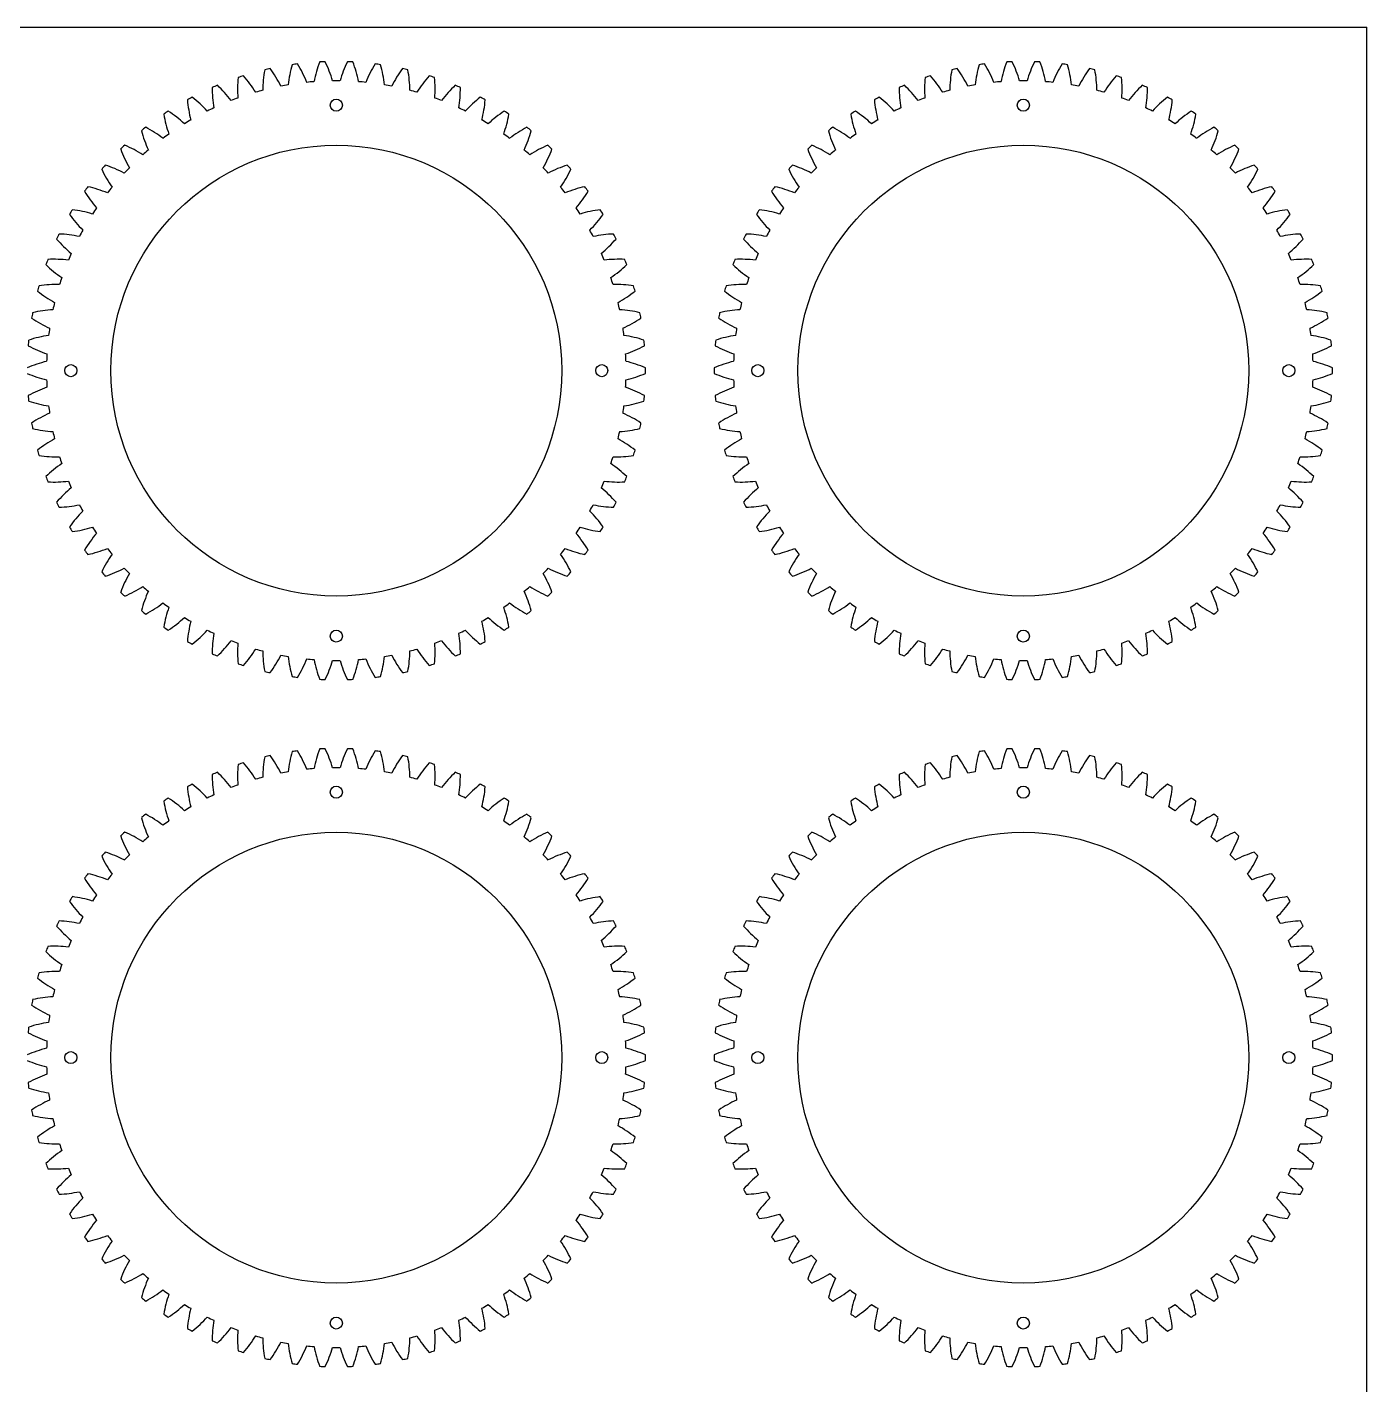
# Model space of a CAD drawing. Header units: inches. Extents: x 0 to 48, y -0.6 to 48.
# Drawn here: x 32.4 to 48, y 32.19 to 48 of the extents above; entities that cross this region are included whole.
import ezdxf

# ---------------------------------------------------------------- set-up
doc = ezdxf.new("R2010")
doc.units = ezdxf.units.IN
doc.header["$MEASUREMENT"] = 0

msp = doc.modelspace()

# ---------------------------------------------------------------- linework, layer by layer
at = {"color": 7, "linetype": 'Continuous'}
for p in [(0, 48), (48, 0)]:
    msp.add_line(p, (48, 48), dxfattribs=at)
for centre, radius in [((36, 47.091), 0.0703), ((44, 47.091), 0.0703), ((36, 44), 2.625), ((44, 44), 2.625), ((32.909, 44), 0.0703), ((39.091, 44), 0.0703), ((40.909, 44), 0.0703), ((47.091, 44), 0.0703), ((36, 40.909), 0.0703), ((44, 40.909), 0.0703), ((36, 39.091), 0.0703), ((44, 39.091), 0.0703), ((36, 36), 2.625), ((44, 36), 2.625), ((32.909, 36), 0.0703), ((39.091, 36), 0.0703), ((40.909, 36), 0.0703), ((47.091, 36), 0.0703), ((36, 32.909), 0.0703), ((44, 32.909), 0.0703)]:
    msp.add_circle(centre, radius, dxfattribs=at)
for centre, radius, start, end in [((37.114, 47.095), 1.4, 159.0668, 168.8661), ((36, 44), 3.6, 92.0569, 93.0859), ((34.613, 46.982), 1.4, 16.2767, 26.076), ((37.387, 46.982), 1.4, 153.924, 163.7233), ((36, 44), 3.6, 86.9141, 87.9431), ((34.886, 47.095), 1.4, 11.1339, 20.9332), ((45.114, 47.095), 1.4, 159.0668, 168.8661), ((44, 44), 3.6, 92.0569, 93.0859), ((42.613, 46.982), 1.4, 16.2767, 26.076), ((45.387, 46.982), 1.4, 153.924, 163.7233), ((44, 44), 3.6, 86.9141, 87.9431), ((42.886, 47.095), 1.4, 11.1339, 20.9332), ((36, 44), 3.6, 107.4855, 108.5145), ((33.87, 46.506), 1.4, 31.7053, 41.5046), ((36.543, 47.244), 1.4, 169.3525, 179.1519), ((36, 44), 3.6, 102.3426, 103.3716), ((34.103, 46.687), 1.4, 26.5624, 36.3618), ((36.832, 47.182), 1.4, 164.2097, 174.009), ((36, 44), 3.6, 97.1998, 98.2288), ((34.352, 46.846), 1.4, 21.4196, 31.2189), ((37.648, 46.846), 1.4, 148.7811, 158.5804), ((36, 44), 3.6, 81.7712, 82.8002), ((35.168, 47.182), 1.4, 5.991, 15.7903), ((37.897, 46.687), 1.4, 143.6382, 153.4376), ((36, 44), 3.6, 76.6284, 77.6574), ((35.457, 47.244), 1.4, 0.8481, 10.6475), ((38.13, 46.506), 1.4, 138.4954, 148.2947), ((36, 44), 3.6, 71.4855, 72.5145), ((44, 44), 3.6, 107.4855, 108.5145), ((41.87, 46.506), 1.4, 31.7053, 41.5046), ((44.543, 47.244), 1.4, 169.3525, 179.1519), ((44, 44), 3.6, 102.3426, 103.3716), ((42.103, 46.687), 1.4, 26.5624, 36.3618), ((44.832, 47.182), 1.4, 164.2097, 174.009), ((44, 44), 3.6, 97.1998, 98.2288), ((42.352, 46.846), 1.4, 21.4196, 31.2189), ((45.648, 46.846), 1.4, 148.7811, 158.5804), ((44, 44), 3.6, 81.7712, 82.8002), ((43.168, 47.182), 1.4, 5.991, 15.7903), ((45.897, 46.687), 1.4, 143.6382, 153.4376), ((44, 44), 3.6, 76.6284, 77.6574), ((43.457, 47.244), 1.4, 0.8481, 10.6475), ((46.13, 46.506), 1.4, 138.4954, 148.2947), ((44, 44), 3.6, 71.4855, 72.5145), ((36, 44), 3.6, 112.6284, 113.6574), ((35.955, 47.289), 1.4, 179.6382, 189.4376), ((33.654, 46.305), 1.4, 36.8481, 46.6475), ((36.25, 47.279), 1.4, 174.4954, 184.2947), ((36, 44), 3.375, 99.5587, 101.0127), ((36, 44), 3.375, 94.4159, 95.8699), ((36, 44), 3.375, 89.273, 90.727), ((36, 44), 3.375, 84.1301, 85.5841), ((36, 44), 3.375, 78.9873, 80.4413), ((35.75, 47.279), 1.4, 355.7053, 5.5046), ((38.346, 46.305), 1.4, 133.3525, 143.1519), ((36, 44), 3.6, 66.3426, 67.3716), ((36.045, 47.289), 1.4, 350.5624, 0.3618), ((44, 44), 3.6, 112.6284, 113.6574), ((43.955, 47.289), 1.4, 179.6382, 189.4376), ((41.654, 46.305), 1.4, 36.8481, 46.6475), ((44.25, 47.279), 1.4, 174.4954, 184.2947), ((44, 44), 3.375, 99.5587, 101.0127), ((44, 44), 3.375, 94.4159, 95.8699), ((44, 44), 3.375, 89.273, 90.727), ((44, 44), 3.375, 84.1301, 85.5841), ((44, 44), 3.375, 78.9873, 80.4413), ((43.75, 47.279), 1.4, 355.7053, 5.5046), ((46.346, 46.305), 1.4, 133.3525, 143.1519), ((44, 44), 3.6, 66.3426, 67.3716), ((44.045, 47.289), 1.4, 350.5624, 0.3618), ((36, 44), 3.6, 117.7712, 118.8002), ((35.661, 47.271), 1.4, 184.7811, 194.5804), ((33.457, 46.085), 1.4, 41.991, 51.7903), ((36, 44), 3.375, 109.8444, 111.2984), ((36, 44), 3.375, 104.7016, 106.1556), ((36, 44), 3.375, 73.8444, 75.2984), ((36, 44), 3.375, 68.7016, 70.1556), ((38.543, 46.085), 1.4, 128.2097, 138.009), ((36, 44), 3.6, 61.1998, 62.2288), ((36.339, 47.271), 1.4, 345.4196, 355.2189), ((44, 44), 3.6, 117.7712, 118.8002), ((43.661, 47.271), 1.4, 184.7811, 194.5804), ((41.457, 46.085), 1.4, 41.991, 51.7903), ((44, 44), 3.375, 109.8444, 111.2984), ((44, 44), 3.375, 104.7016, 106.1556), ((44, 44), 3.375, 73.8444, 75.2984), ((44, 44), 3.375, 68.7016, 70.1556), ((46.543, 46.085), 1.4, 128.2097, 138.009), ((44, 44), 3.6, 61.1998, 62.2288), ((44.339, 47.271), 1.4, 345.4196, 355.2189), ((36, 44), 3.6, 122.9141, 123.9431), ((35.369, 47.228), 1.4, 189.924, 199.7233), ((33.28, 45.849), 1.4, 47.1339, 56.9332), ((36, 44), 3.375, 114.9873, 116.4413), ((36, 44), 3.375, 63.5587, 65.0127), ((38.72, 45.849), 1.4, 123.0668, 132.8661), ((36.631, 47.228), 1.4, 340.2767, 350.076), ((36, 44), 3.6, 56.0569, 57.0859), ((44, 44), 3.6, 122.9141, 123.9431), ((43.369, 47.228), 1.4, 189.924, 199.7233), ((41.28, 45.849), 1.4, 47.1339, 56.9332), ((44, 44), 3.375, 114.9873, 116.4413), ((44, 44), 3.375, 63.5587, 65.0127), ((46.72, 45.849), 1.4, 123.0668, 132.8661), ((44.631, 47.228), 1.4, 340.2767, 350.076), ((44, 44), 3.6, 56.0569, 57.0859), ((36, 44), 3.6, 128.0569, 129.0859), ((33.125, 45.598), 1.4, 52.2767, 62.076), ((36, 44), 3.375, 120.1301, 121.5841), ((36, 44), 3.375, 58.4159, 59.8699), ((38.875, 45.598), 1.4, 117.924, 127.7233), ((36, 44), 3.6, 50.9141, 51.9431), ((44, 44), 3.6, 128.0569, 129.0859), ((41.125, 45.598), 1.4, 52.2767, 62.076), ((44, 44), 3.375, 120.1301, 121.5841), ((44, 44), 3.375, 58.4159, 59.8699), ((46.875, 45.598), 1.4, 117.924, 127.7233), ((44, 44), 3.6, 50.9141, 51.9431), ((35.082, 47.158), 1.4, 195.0668, 204.8661), ((36, 44), 3.375, 125.273, 126.727), ((36, 44), 3.375, 53.273, 54.727), ((36.918, 47.158), 1.4, 335.1339, 344.9332), ((43.082, 47.158), 1.4, 195.0668, 204.8661), ((44, 44), 3.375, 125.273, 126.727), ((44, 44), 3.375, 53.273, 54.727), ((44.918, 47.158), 1.4, 335.1339, 344.9332), ((36, 44), 3.6, 133.1998, 134.2288), ((34.803, 47.063), 1.4, 200.2097, 210.009), ((32.994, 45.334), 1.4, 57.4196, 67.2189), ((36, 44), 3.375, 130.4159, 131.8699), ((36, 44), 3.375, 48.1301, 49.5841), ((39.006, 45.334), 1.4, 112.7811, 122.5804), ((37.197, 47.063), 1.4, 329.991, 339.7903), ((36, 44), 3.6, 45.7712, 46.8002), ((44, 44), 3.6, 133.1998, 134.2288), ((42.803, 47.063), 1.4, 200.2097, 210.009), ((40.994, 45.334), 1.4, 57.4196, 67.2189), ((44, 44), 3.375, 130.4159, 131.8699), ((44, 44), 3.375, 48.1301, 49.5841), ((47.006, 45.334), 1.4, 112.7811, 122.5804), ((45.197, 47.063), 1.4, 329.991, 339.7903), ((44, 44), 3.6, 45.7712, 46.8002), ((36, 44), 3.6, 138.3426, 139.3716), ((34.533, 46.944), 1.4, 205.3525, 215.1519), ((32.886, 45.059), 1.4, 62.5624, 72.3618), ((36, 44), 3.375, 135.5587, 137.0127), ((36, 44), 3.375, 42.9873, 44.4413), ((39.114, 45.059), 1.4, 107.6382, 117.4376), ((37.467, 46.944), 1.4, 324.8481, 334.6475), ((36, 44), 3.6, 40.6284, 41.6574), ((44, 44), 3.6, 138.3426, 139.3716), ((42.533, 46.944), 1.4, 205.3525, 215.1519), ((40.886, 45.059), 1.4, 62.5624, 72.3618), ((44, 44), 3.375, 135.5587, 137.0127), ((44, 44), 3.375, 42.9873, 44.4413), ((47.114, 45.059), 1.4, 107.6382, 117.4376), ((45.467, 46.944), 1.4, 324.8481, 334.6475), ((44, 44), 3.6, 40.6284, 41.6574), ((36, 44), 3.6, 143.4855, 144.5145), ((34.275, 46.8), 1.4, 210.4954, 220.2947), ((32.804, 44.775), 1.4, 67.7053, 77.5046), ((36, 44), 3.375, 140.7016, 142.1556), ((36, 44), 3.375, 37.8444, 39.2984), ((39.196, 44.775), 1.4, 102.4954, 112.2947), ((37.725, 46.8), 1.4, 319.7053, 329.5046), ((36, 44), 3.6, 35.4855, 36.5145), ((44, 44), 3.6, 143.4855, 144.5145), ((42.275, 46.8), 1.4, 210.4954, 220.2947), ((40.804, 44.775), 1.4, 67.7053, 77.5046), ((44, 44), 3.375, 140.7016, 142.1556), ((44, 44), 3.375, 37.8444, 39.2984), ((47.196, 44.775), 1.4, 102.4954, 112.2947), ((45.725, 46.8), 1.4, 319.7053, 329.5046), ((44, 44), 3.6, 35.4855, 36.5145), ((36, 44), 3.6, 148.6284, 149.6574), ((32.747, 44.486), 1.4, 72.8481, 82.6475), ((36, 44), 3.375, 145.8444, 147.2984), ((36, 44), 3.375, 32.7016, 34.1556), ((39.253, 44.486), 1.4, 97.3525, 107.1519), ((36, 44), 3.6, 30.3426, 31.3716), ((44, 44), 3.6, 148.6284, 149.6574), ((40.747, 44.486), 1.4, 72.8481, 82.6475), ((44, 44), 3.375, 145.8444, 147.2984), ((44, 44), 3.375, 32.7016, 34.1556), ((47.253, 44.486), 1.4, 97.3525, 107.1519), ((44, 44), 3.6, 30.3426, 31.3716), ((34.031, 46.634), 1.4, 215.6382, 225.4376), ((37.969, 46.634), 1.4, 314.5624, 324.3618), ((42.031, 46.634), 1.4, 215.6382, 225.4376), ((45.969, 46.634), 1.4, 314.5624, 324.3618), ((36, 44), 3.6, 153.7712, 154.8002), ((32.717, 44.192), 1.4, 77.991, 87.7903), ((36, 44), 3.375, 150.9873, 152.4413), ((36, 44), 3.375, 27.5587, 29.0127), ((39.283, 44.192), 1.4, 92.2097, 102.009), ((36, 44), 3.6, 25.1998, 26.2288), ((44, 44), 3.6, 153.7712, 154.8002), ((40.717, 44.192), 1.4, 77.991, 87.7903), ((44, 44), 3.375, 150.9873, 152.4413), ((44, 44), 3.375, 27.5587, 29.0127), ((47.283, 44.192), 1.4, 92.2097, 102.009), ((44, 44), 3.6, 25.1998, 26.2288), ((33.803, 46.447), 1.4, 220.7811, 230.5804), ((38.197, 46.447), 1.4, 309.4196, 319.2189), ((41.803, 46.447), 1.4, 220.7811, 230.5804), ((46.197, 46.447), 1.4, 309.4196, 319.2189), ((36, 44), 3.6, 158.9141, 159.9431), ((33.592, 46.24), 1.4, 225.924, 235.7233), ((32.713, 43.897), 1.4, 83.1339, 92.9332), ((36, 44), 3.375, 156.1301, 157.5841), ((36, 44), 3.375, 22.4159, 23.8699), ((39.287, 43.897), 1.4, 87.0668, 96.8661), ((38.408, 46.24), 1.4, 304.2767, 314.076), ((36, 44), 3.6, 20.0569, 21.0859), ((44, 44), 3.6, 158.9141, 159.9431), ((41.592, 46.24), 1.4, 225.924, 235.7233), ((40.713, 43.897), 1.4, 83.1339, 92.9332), ((44, 44), 3.375, 156.1301, 157.5841), ((44, 44), 3.375, 22.4159, 23.8699), ((47.287, 43.897), 1.4, 87.0668, 96.8661), ((46.408, 46.24), 1.4, 304.2767, 314.076), ((44, 44), 3.6, 20.0569, 21.0859), ((36, 44), 3.375, 161.273, 162.727), ((36, 44), 3.375, 17.273, 18.727), ((44, 44), 3.375, 161.273, 162.727), ((44, 44), 3.375, 17.273, 18.727), ((36, 44), 3.6, 164.0569, 165.0859), ((33.401, 46.016), 1.4, 231.0668, 240.8661), ((32.735, 43.603), 1.4, 88.2767, 98.076), ((39.265, 43.603), 1.4, 81.924, 91.7233), ((38.599, 46.016), 1.4, 299.1339, 308.9332), ((36, 44), 3.6, 14.9141, 15.9431), ((44, 44), 3.6, 164.0569, 165.0859), ((41.401, 46.016), 1.4, 231.0668, 240.8661), ((40.735, 43.603), 1.4, 88.2767, 98.076), ((47.265, 43.603), 1.4, 81.924, 91.7233), ((46.599, 46.016), 1.4, 299.1339, 308.9332), ((44, 44), 3.6, 14.9141, 15.9431), ((36, 44), 3.375, 166.4159, 167.8699), ((36, 44), 3.375, 12.1301, 13.5841), ((44, 44), 3.375, 166.4159, 167.8699), ((44, 44), 3.375, 12.1301, 13.5841), ((36, 44), 3.6, 169.1998, 170.2288), ((33.231, 45.774), 1.4, 236.2097, 246.009), ((32.784, 43.312), 1.4, 93.4196, 103.2189), ((39.216, 43.312), 1.4, 76.7811, 86.5804), ((38.769, 45.774), 1.4, 293.991, 303.7903), ((36, 44), 3.6, 9.7712, 10.8002), ((44, 44), 3.6, 169.1998, 170.2288), ((41.231, 45.774), 1.4, 236.2097, 246.009), ((40.784, 43.312), 1.4, 93.4196, 103.2189), ((47.216, 43.312), 1.4, 76.7811, 86.5804), ((46.769, 45.774), 1.4, 293.991, 303.7903), ((44, 44), 3.6, 9.7712, 10.8002), ((36, 44), 3.375, 171.5587, 173.0127), ((36, 44), 3.375, 6.9873, 8.4413), ((44, 44), 3.375, 171.5587, 173.0127), ((44, 44), 3.375, 6.9873, 8.4413), ((36, 44), 3.6, 174.3426, 175.3716), ((33.083, 45.519), 1.4, 241.3525, 251.1519), ((32.859, 43.026), 1.4, 98.5624, 108.3618), ((39.141, 43.026), 1.4, 71.6382, 81.4376), ((38.917, 45.519), 1.4, 288.8481, 298.6475), ((36, 44), 3.6, 4.6284, 5.6574), ((44, 44), 3.6, 174.3426, 175.3716), ((41.083, 45.519), 1.4, 241.3525, 251.1519), ((40.859, 43.026), 1.4, 98.5624, 108.3618), ((47.141, 43.026), 1.4, 71.6382, 81.4376), ((46.917, 45.519), 1.4, 288.8481, 298.6475), ((44, 44), 3.6, 4.6284, 5.6574), ((36, 44), 3.375, 176.7016, 178.1556), ((36, 44), 3.375, 1.8444, 3.2984), ((44, 44), 3.375, 176.7016, 178.1556), ((44, 44), 3.375, 1.8444, 3.2984), ((32.958, 42.748), 1.4, 103.7053, 113.5046), ((32.958, 45.252), 1.4, 246.4954, 256.2947), ((39.042, 42.748), 1.4, 66.4954, 76.2947), ((39.042, 45.252), 1.4, 283.7053, 293.5046), ((36, 44), 3.6, 359.4855, 0.5145), ((40.958, 42.748), 1.4, 103.7053, 113.5046), ((44, 44), 3.6, 179.4855, 180.5145), ((40.958, 45.252), 1.4, 246.4954, 256.2947), ((47.042, 42.748), 1.4, 66.4954, 76.2947), ((47.042, 45.252), 1.4, 283.7053, 293.5046), ((44, 44), 3.6, 359.4855, 0.5145), ((33.083, 42.481), 1.4, 108.8481, 118.6475), ((36, 44), 3.375, 181.8444, 183.2984), ((36, 44), 3.375, 356.7016, 358.1556), ((38.917, 42.481), 1.4, 61.3525, 71.1519), ((41.083, 42.481), 1.4, 108.8481, 118.6475), ((44, 44), 3.375, 181.8444, 183.2984), ((44, 44), 3.375, 356.7016, 358.1556), ((46.917, 42.481), 1.4, 61.3525, 71.1519), ((36, 44), 3.6, 184.6284, 185.6574), ((32.859, 44.974), 1.4, 251.6382, 261.4376), ((39.141, 44.974), 1.4, 278.5624, 288.3618), ((36, 44), 3.6, 354.3426, 355.3716), ((44, 44), 3.6, 184.6284, 185.6574), ((40.859, 44.974), 1.4, 251.6382, 261.4376), ((47.141, 44.974), 1.4, 278.5624, 288.3618), ((44, 44), 3.6, 354.3426, 355.3716), ((33.231, 42.226), 1.4, 113.991, 123.7903), ((36, 44), 3.375, 186.9873, 188.4413), ((36, 44), 3.375, 351.5587, 353.0127), ((38.769, 42.226), 1.4, 56.2097, 66.009), ((41.231, 42.226), 1.4, 113.991, 123.7903), ((44, 44), 3.375, 186.9873, 188.4413), ((44, 44), 3.375, 351.5587, 353.0127), ((46.769, 42.226), 1.4, 56.2097, 66.009), ((36, 44), 3.6, 189.7712, 190.8002), ((32.784, 44.688), 1.4, 256.7811, 266.5804), ((39.216, 44.688), 1.4, 273.4196, 283.2189), ((36, 44), 3.6, 349.1998, 350.2288), ((44, 44), 3.6, 189.7712, 190.8002), ((40.784, 44.688), 1.4, 256.7811, 266.5804), ((47.216, 44.688), 1.4, 273.4196, 283.2189), ((44, 44), 3.6, 349.1998, 350.2288), ((33.401, 41.984), 1.4, 119.1339, 128.9332), ((36, 44), 3.375, 192.1301, 193.5841), ((36, 44), 3.375, 346.4159, 347.8699), ((38.599, 41.984), 1.4, 51.0668, 60.8661), ((41.401, 41.984), 1.4, 119.1339, 128.9332), ((44, 44), 3.375, 192.1301, 193.5841), ((44, 44), 3.375, 346.4159, 347.8699), ((46.599, 41.984), 1.4, 51.0668, 60.8661), ((36, 44), 3.6, 194.9141, 195.9431), ((32.735, 44.397), 1.4, 261.924, 271.7233), ((39.265, 44.397), 1.4, 268.2767, 278.076), ((36, 44), 3.6, 344.0569, 345.0859), ((44, 44), 3.6, 194.9141, 195.9431), ((40.735, 44.397), 1.4, 261.924, 271.7233), ((47.265, 44.397), 1.4, 268.2767, 278.076), ((44, 44), 3.6, 344.0569, 345.0859), ((33.592, 41.76), 1.4, 124.2767, 134.076), ((36, 44), 3.375, 197.273, 198.727), ((36, 44), 3.375, 341.273, 342.727), ((38.408, 41.76), 1.4, 45.924, 55.7233), ((41.592, 41.76), 1.4, 124.2767, 134.076), ((44, 44), 3.375, 197.273, 198.727), ((44, 44), 3.375, 341.273, 342.727), ((46.408, 41.76), 1.4, 45.924, 55.7233), ((36, 44), 3.6, 200.0569, 201.0859), ((32.713, 44.103), 1.4, 267.0668, 276.8661), ((36, 44), 3.375, 202.4159, 203.8699), ((36, 44), 3.375, 336.1301, 337.5841), ((39.287, 44.103), 1.4, 263.1339, 272.9332), ((36, 44), 3.6, 338.9141, 339.9431), ((44, 44), 3.6, 200.0569, 201.0859), ((40.713, 44.103), 1.4, 267.0668, 276.8661), ((44, 44), 3.375, 202.4159, 203.8699), ((44, 44), 3.375, 336.1301, 337.5841), ((47.287, 44.103), 1.4, 263.1339, 272.9332), ((44, 44), 3.6, 338.9141, 339.9431), ((33.803, 41.553), 1.4, 129.4196, 139.2189), ((38.197, 41.553), 1.4, 40.7811, 50.5804), ((41.803, 41.553), 1.4, 129.4196, 139.2189), ((46.197, 41.553), 1.4, 40.7811, 50.5804), ((36, 44), 3.6, 205.1998, 206.2288), ((32.717, 43.808), 1.4, 272.2097, 282.009), ((36, 44), 3.375, 207.5587, 209.0127), ((36, 44), 3.375, 330.9873, 332.4413), ((39.283, 43.808), 1.4, 257.991, 267.7903), ((36, 44), 3.6, 333.7712, 334.8002), ((44, 44), 3.6, 205.1998, 206.2288), ((40.717, 43.808), 1.4, 272.2097, 282.009), ((44, 44), 3.375, 207.5587, 209.0127), ((44, 44), 3.375, 330.9873, 332.4413), ((47.283, 43.808), 1.4, 257.991, 267.7903), ((44, 44), 3.6, 333.7712, 334.8002), ((34.031, 41.366), 1.4, 134.5624, 144.3618), ((37.969, 41.366), 1.4, 35.6382, 45.4376), ((42.031, 41.366), 1.4, 134.5624, 144.3618), ((45.969, 41.366), 1.4, 35.6382, 45.4376), ((36, 44), 3.6, 210.3426, 211.3716), ((32.747, 43.514), 1.4, 277.3525, 287.1519), ((34.275, 41.2), 1.4, 139.7053, 149.5046), ((36, 44), 3.375, 212.7016, 214.1556), ((36, 44), 3.375, 325.8444, 327.2984), ((37.725, 41.2), 1.4, 30.4954, 40.2947), ((39.253, 43.514), 1.4, 252.8481, 262.6475), ((36, 44), 3.6, 328.6284, 329.6574), ((44, 44), 3.6, 210.3426, 211.3716), ((40.747, 43.514), 1.4, 277.3525, 287.1519), ((42.275, 41.2), 1.4, 139.7053, 149.5046), ((44, 44), 3.375, 212.7016, 214.1556), ((44, 44), 3.375, 325.8444, 327.2984), ((45.725, 41.2), 1.4, 30.4954, 40.2947), ((47.253, 43.514), 1.4, 252.8481, 262.6475), ((44, 44), 3.6, 328.6284, 329.6574), ((36, 44), 3.6, 215.4855, 216.5145), ((32.804, 43.225), 1.4, 282.4954, 292.2947), ((36, 44), 3.375, 217.8444, 219.2984), ((36, 44), 3.375, 320.7016, 322.1556), ((39.196, 43.225), 1.4, 247.7053, 257.5046), ((36, 44), 3.6, 323.4855, 324.5145), ((44, 44), 3.6, 215.4855, 216.5145), ((40.804, 43.225), 1.4, 282.4954, 292.2947), ((44, 44), 3.375, 217.8444, 219.2984), ((44, 44), 3.375, 320.7016, 322.1556), ((47.196, 43.225), 1.4, 247.7053, 257.5046), ((44, 44), 3.6, 323.4855, 324.5145), ((34.533, 41.056), 1.4, 144.8481, 154.6475), ((37.467, 41.056), 1.4, 25.3525, 35.1519), ((42.533, 41.056), 1.4, 144.8481, 154.6475), ((45.467, 41.056), 1.4, 25.3525, 35.1519), ((36, 44), 3.6, 220.6284, 221.6574), ((32.886, 42.941), 1.4, 287.6382, 297.4376), ((34.803, 40.937), 1.4, 149.991, 159.7903), ((36, 44), 3.375, 222.9873, 224.4413), ((36, 44), 3.375, 315.5587, 317.0127), ((37.197, 40.937), 1.4, 20.2097, 30.009), ((39.114, 42.941), 1.4, 242.5624, 252.3618), ((36, 44), 3.6, 318.3426, 319.3716), ((44, 44), 3.6, 220.6284, 221.6574), ((40.886, 42.941), 1.4, 287.6382, 297.4376), ((42.803, 40.937), 1.4, 149.991, 159.7903), ((44, 44), 3.375, 222.9873, 224.4413), ((44, 44), 3.375, 315.5587, 317.0127), ((45.197, 40.937), 1.4, 20.2097, 30.009), ((47.114, 42.941), 1.4, 242.5624, 252.3618), ((44, 44), 3.6, 318.3426, 319.3716), ((32.994, 42.666), 1.4, 292.7811, 302.5804), ((35.082, 40.842), 1.4, 155.1339, 164.9332), ((36, 44), 3.375, 228.1301, 229.5841), ((36, 44), 3.375, 310.4159, 311.8699), ((36.918, 40.842), 1.4, 15.0668, 24.8661), ((39.006, 42.666), 1.4, 237.4196, 247.2189), ((40.994, 42.666), 1.4, 292.7811, 302.5804), ((43.082, 40.842), 1.4, 155.1339, 164.9332), ((44, 44), 3.375, 228.1301, 229.5841), ((44, 44), 3.375, 310.4159, 311.8699), ((44.918, 40.842), 1.4, 15.0668, 24.8661), ((47.006, 42.666), 1.4, 237.4196, 247.2189), ((36, 44), 3.6, 225.7712, 226.8002), ((33.125, 42.402), 1.4, 297.924, 307.7233), ((36, 44), 3.375, 233.273, 234.727), ((36, 44), 3.375, 305.273, 306.727), ((38.875, 42.402), 1.4, 232.2767, 242.076), ((36, 44), 3.6, 313.1998, 314.2288), ((44, 44), 3.6, 225.7712, 226.8002), ((41.125, 42.402), 1.4, 297.924, 307.7233), ((44, 44), 3.375, 233.273, 234.727), ((44, 44), 3.375, 305.273, 306.727), ((46.875, 42.402), 1.4, 232.2767, 242.076), ((44, 44), 3.6, 313.1998, 314.2288), ((36, 44), 3.6, 230.9141, 231.9431), ((35.369, 40.772), 1.4, 160.2767, 170.076), ((33.28, 42.151), 1.4, 303.0668, 312.8661), ((36, 44), 3.375, 238.4159, 239.8699), ((36, 44), 3.375, 300.1301, 301.5841), ((38.72, 42.151), 1.4, 227.1339, 236.9332), ((36.631, 40.772), 1.4, 9.924, 19.7233), ((36, 44), 3.6, 308.0569, 309.0859), ((44, 44), 3.6, 230.9141, 231.9431), ((43.369, 40.772), 1.4, 160.2767, 170.076), ((41.28, 42.151), 1.4, 303.0668, 312.8661), ((44, 44), 3.375, 238.4159, 239.8699), ((44, 44), 3.375, 300.1301, 301.5841), ((46.72, 42.151), 1.4, 227.1339, 236.9332), ((44.631, 40.772), 1.4, 9.924, 19.7233), ((44, 44), 3.6, 308.0569, 309.0859), ((36, 44), 3.6, 236.0569, 237.0859), ((35.661, 40.729), 1.4, 165.4196, 175.2189), ((33.457, 41.915), 1.4, 308.2097, 318.009), ((36, 44), 3.375, 243.5587, 245.0127), ((36, 44), 3.375, 294.9873, 296.4413), ((38.543, 41.915), 1.4, 221.991, 231.7903), ((36.339, 40.729), 1.4, 4.7811, 14.5804), ((36, 44), 3.6, 302.9141, 303.9431), ((44, 44), 3.6, 236.0569, 237.0859), ((43.661, 40.729), 1.4, 165.4196, 175.2189), ((41.457, 41.915), 1.4, 308.2097, 318.009), ((44, 44), 3.375, 243.5587, 245.0127), ((44, 44), 3.375, 294.9873, 296.4413), ((46.543, 41.915), 1.4, 221.991, 231.7903), ((44.339, 40.729), 1.4, 4.7811, 14.5804), ((44, 44), 3.6, 302.9141, 303.9431), ((36, 44), 3.6, 241.1998, 242.2288), ((35.955, 40.711), 1.4, 170.5624, 180.3618), ((33.654, 41.695), 1.4, 313.3525, 323.1519), ((36, 44), 3.375, 248.7016, 250.1556), ((36.25, 40.721), 1.4, 175.7053, 185.5046), ((35.75, 40.721), 1.4, 354.4954, 4.2947), ((36, 44), 3.375, 289.8444, 291.2984), ((38.346, 41.695), 1.4, 216.8481, 226.6475), ((36.045, 40.711), 1.4, 359.6382, 9.4376), ((36, 44), 3.6, 297.7712, 298.8002), ((44, 44), 3.6, 241.1998, 242.2288), ((43.955, 40.711), 1.4, 170.5624, 180.3618), ((41.654, 41.695), 1.4, 313.3525, 323.1519), ((44, 44), 3.375, 248.7016, 250.1556), ((44.25, 40.721), 1.4, 175.7053, 185.5046), ((43.75, 40.721), 1.4, 354.4954, 4.2947), ((44, 44), 3.375, 289.8444, 291.2984), ((46.346, 41.695), 1.4, 216.8481, 226.6475), ((44.045, 40.711), 1.4, 359.6382, 9.4376), ((44, 44), 3.6, 297.7712, 298.8002), ((36, 44), 3.6, 246.3426, 247.3716), ((33.87, 41.494), 1.4, 318.4954, 328.2947), ((36, 44), 3.375, 253.8444, 255.2984), ((36.543, 40.756), 1.4, 180.8481, 190.6475), ((34.103, 41.313), 1.4, 323.6382, 333.4376), ((36, 44), 3.375, 258.9873, 260.4413), ((36.832, 40.818), 1.4, 185.991, 195.7903), ((34.352, 41.154), 1.4, 328.7811, 338.5804), ((36, 44), 3.375, 264.1301, 265.5841), ((37.114, 40.905), 1.4, 191.1339, 200.9332), ((34.886, 40.905), 1.4, 339.0668, 348.8661), ((36, 44), 3.375, 274.4159, 275.8699), ((37.648, 41.154), 1.4, 201.4196, 211.2189), ((35.168, 40.818), 1.4, 344.2097, 354.009), ((36, 44), 3.375, 279.5587, 281.0127), ((37.897, 41.313), 1.4, 206.5624, 216.3618), ((35.457, 40.756), 1.4, 349.3525, 359.1519), ((36, 44), 3.375, 284.7016, 286.1556), ((38.13, 41.494), 1.4, 211.7053, 221.5046), ((36, 44), 3.6, 292.6284, 293.6574), ((44, 44), 3.6, 246.3426, 247.3716), ((41.87, 41.494), 1.4, 318.4954, 328.2947), ((44, 44), 3.375, 253.8444, 255.2984), ((44.543, 40.756), 1.4, 180.8481, 190.6475), ((42.103, 41.313), 1.4, 323.6382, 333.4376), ((44, 44), 3.375, 258.9873, 260.4413), ((44.832, 40.818), 1.4, 185.991, 195.7903), ((42.352, 41.154), 1.4, 328.7811, 338.5804), ((44, 44), 3.375, 264.1301, 265.5841), ((45.114, 40.905), 1.4, 191.1339, 200.9332), ((42.886, 40.905), 1.4, 339.0668, 348.8661), ((44, 44), 3.375, 274.4159, 275.8699), ((45.648, 41.154), 1.4, 201.4196, 211.2189), ((43.168, 40.818), 1.4, 344.2097, 354.009), ((44, 44), 3.375, 279.5587, 281.0127), ((45.897, 41.313), 1.4, 206.5624, 216.3618), ((43.457, 40.756), 1.4, 349.3525, 359.1519), ((44, 44), 3.375, 284.7016, 286.1556), ((46.13, 41.494), 1.4, 211.7053, 221.5046), ((44, 44), 3.6, 292.6284, 293.6574), ((36, 44), 3.6, 251.4855, 252.5145), ((36, 44), 3.6, 256.6284, 257.6574), ((34.613, 41.018), 1.4, 333.924, 343.7233), ((36, 44), 3.375, 269.273, 270.727), ((37.387, 41.018), 1.4, 196.2767, 206.076), ((36, 44), 3.6, 282.3426, 283.3716), ((36, 44), 3.6, 287.4855, 288.5145), ((44, 44), 3.6, 251.4855, 252.5145), ((44, 44), 3.6, 256.6284, 257.6574), ((42.613, 41.018), 1.4, 333.924, 343.7233), ((44, 44), 3.375, 269.273, 270.727), ((45.387, 41.018), 1.4, 196.2767, 206.076), ((44, 44), 3.6, 282.3426, 283.3716), ((44, 44), 3.6, 287.4855, 288.5145), ((36, 44), 3.6, 261.7712, 262.8002), ((36, 44), 3.6, 266.9141, 267.9431), ((36, 44), 3.6, 272.0569, 273.0859), ((36, 44), 3.6, 277.1998, 278.2288), ((44, 44), 3.6, 261.7712, 262.8002), ((44, 44), 3.6, 266.9141, 267.9431), ((44, 44), 3.6, 272.0569, 273.0859), ((44, 44), 3.6, 277.1998, 278.2288), ((36.832, 39.182), 1.4, 164.2097, 174.009), ((36, 36), 3.6, 97.1998, 98.2288), ((34.352, 38.846), 1.4, 21.4196, 31.2189), ((37.114, 39.095), 1.4, 159.0668, 168.8661), ((36, 36), 3.6, 92.0569, 93.0859), ((34.613, 38.982), 1.4, 16.2767, 26.076), ((37.387, 38.982), 1.4, 153.924, 163.7233), ((36, 36), 3.6, 86.9141, 87.9431), ((34.886, 39.095), 1.4, 11.1339, 20.9332), ((37.648, 38.846), 1.4, 148.7811, 158.5804), ((36, 36), 3.6, 81.7712, 82.8002), ((35.168, 39.182), 1.4, 5.991, 15.7903), ((44.832, 39.182), 1.4, 164.2097, 174.009), ((44, 36), 3.6, 97.1998, 98.2288), ((42.352, 38.846), 1.4, 21.4196, 31.2189), ((45.114, 39.095), 1.4, 159.0668, 168.8661), ((44, 36), 3.6, 92.0569, 93.0859), ((42.613, 38.982), 1.4, 16.2767, 26.076), ((45.387, 38.982), 1.4, 153.924, 163.7233), ((44, 36), 3.6, 86.9141, 87.9431), ((42.886, 39.095), 1.4, 11.1339, 20.9332), ((45.648, 38.846), 1.4, 148.7811, 158.5804), ((44, 36), 3.6, 81.7712, 82.8002), ((43.168, 39.182), 1.4, 5.991, 15.7903), ((36.25, 39.279), 1.4, 174.4954, 184.2947), ((36, 36), 3.6, 107.4855, 108.5145), ((33.87, 38.506), 1.4, 31.7053, 41.5046), ((36.543, 39.244), 1.4, 169.3525, 179.1519), ((36, 36), 3.6, 102.3426, 103.3716), ((34.103, 38.687), 1.4, 26.5624, 36.3618), ((36, 36), 3.375, 89.273, 90.727), ((37.897, 38.687), 1.4, 143.6382, 153.4376), ((36, 36), 3.6, 76.6284, 77.6574), ((35.457, 39.244), 1.4, 0.8481, 10.6475), ((38.13, 38.506), 1.4, 138.4954, 148.2947), ((36, 36), 3.6, 71.4855, 72.5145), ((35.75, 39.279), 1.4, 355.7053, 5.5046), ((44.25, 39.279), 1.4, 174.4954, 184.2947), ((44, 36), 3.6, 107.4855, 108.5145), ((41.87, 38.506), 1.4, 31.7053, 41.5046), ((44.543, 39.244), 1.4, 169.3525, 179.1519), ((44, 36), 3.6, 102.3426, 103.3716), ((42.103, 38.687), 1.4, 26.5624, 36.3618), ((44, 36), 3.375, 89.273, 90.727), ((45.897, 38.687), 1.4, 143.6382, 153.4376), ((44, 36), 3.6, 76.6284, 77.6574), ((43.457, 39.244), 1.4, 0.8481, 10.6475), ((46.13, 38.506), 1.4, 138.4954, 148.2947), ((44, 36), 3.6, 71.4855, 72.5145), ((43.75, 39.279), 1.4, 355.7053, 5.5046), ((36, 36), 3.6, 112.6284, 113.6574), ((35.955, 39.289), 1.4, 179.6382, 189.4376), ((33.654, 38.305), 1.4, 36.8481, 46.6475), ((36, 36), 3.375, 104.7016, 106.1556), ((36, 36), 3.375, 99.5587, 101.0127), ((36, 36), 3.375, 94.4159, 95.8699), ((36, 36), 3.375, 84.1301, 85.5841), ((36, 36), 3.375, 78.9873, 80.4413), ((36, 36), 3.375, 73.8444, 75.2984), ((38.346, 38.305), 1.4, 133.3525, 143.1519), ((36, 36), 3.6, 66.3426, 67.3716), ((36.045, 39.289), 1.4, 350.5624, 0.3618), ((44, 36), 3.6, 112.6284, 113.6574), ((43.955, 39.289), 1.4, 179.6382, 189.4376), ((41.654, 38.305), 1.4, 36.8481, 46.6475), ((44, 36), 3.375, 104.7016, 106.1556), ((44, 36), 3.375, 99.5587, 101.0127), ((44, 36), 3.375, 94.4159, 95.8699), ((44, 36), 3.375, 84.1301, 85.5841), ((44, 36), 3.375, 78.9873, 80.4413), ((44, 36), 3.375, 73.8444, 75.2984), ((46.346, 38.305), 1.4, 133.3525, 143.1519), ((44, 36), 3.6, 66.3426, 67.3716), ((44.045, 39.289), 1.4, 350.5624, 0.3618), ((36, 36), 3.6, 117.7712, 118.8002), ((35.661, 39.271), 1.4, 184.7811, 194.5804), ((33.457, 38.085), 1.4, 41.991, 51.7903), ((36, 36), 3.375, 114.9873, 116.4413), ((36, 36), 3.375, 109.8444, 111.2984), ((36, 36), 3.375, 68.7016, 70.1556), ((36, 36), 3.375, 63.5587, 65.0127), ((38.543, 38.085), 1.4, 128.2097, 138.009), ((36, 36), 3.6, 61.1998, 62.2288), ((36.339, 39.271), 1.4, 345.4196, 355.2189), ((44, 36), 3.6, 117.7712, 118.8002), ((43.661, 39.271), 1.4, 184.7811, 194.5804), ((41.457, 38.085), 1.4, 41.991, 51.7903), ((44, 36), 3.375, 114.9873, 116.4413), ((44, 36), 3.375, 109.8444, 111.2984), ((44, 36), 3.375, 68.7016, 70.1556), ((44, 36), 3.375, 63.5587, 65.0127), ((46.543, 38.085), 1.4, 128.2097, 138.009), ((44, 36), 3.6, 61.1998, 62.2288), ((44.339, 39.271), 1.4, 345.4196, 355.2189), ((36, 36), 3.6, 122.9141, 123.9431), ((35.369, 39.228), 1.4, 189.924, 199.7233), ((33.28, 37.849), 1.4, 47.1339, 56.9332), ((36, 36), 3.375, 120.1301, 121.5841), ((36, 36), 3.375, 58.4159, 59.8699), ((38.72, 37.849), 1.4, 123.0668, 132.8661), ((36.631, 39.228), 1.4, 340.2767, 350.076), ((36, 36), 3.6, 56.0569, 57.0859), ((44, 36), 3.6, 122.9141, 123.9431), ((43.369, 39.228), 1.4, 189.924, 199.7233), ((41.28, 37.849), 1.4, 47.1339, 56.9332), ((44, 36), 3.375, 120.1301, 121.5841), ((44, 36), 3.375, 58.4159, 59.8699), ((46.72, 37.849), 1.4, 123.0668, 132.8661), ((44.631, 39.228), 1.4, 340.2767, 350.076), ((44, 36), 3.6, 56.0569, 57.0859), ((36, 36), 3.6, 128.0569, 129.0859), ((35.082, 39.158), 1.4, 195.0668, 204.8661), ((33.125, 37.598), 1.4, 52.2767, 62.076), ((36, 36), 3.375, 125.273, 126.727), ((36, 36), 3.375, 53.273, 54.727), ((38.875, 37.598), 1.4, 117.924, 127.7233), ((36.918, 39.158), 1.4, 335.1339, 344.9332), ((36, 36), 3.6, 50.9141, 51.9431), ((44, 36), 3.6, 128.0569, 129.0859), ((43.082, 39.158), 1.4, 195.0668, 204.8661), ((41.125, 37.598), 1.4, 52.2767, 62.076), ((44, 36), 3.375, 125.273, 126.727), ((44, 36), 3.375, 53.273, 54.727), ((46.875, 37.598), 1.4, 117.924, 127.7233), ((44.918, 39.158), 1.4, 335.1339, 344.9332), ((44, 36), 3.6, 50.9141, 51.9431), ((36, 36), 3.6, 133.1998, 134.2288), ((34.803, 39.063), 1.4, 200.2097, 210.009), ((32.994, 37.334), 1.4, 57.4196, 67.2189), ((39.006, 37.334), 1.4, 112.7811, 122.5804), ((37.197, 39.063), 1.4, 329.991, 339.7903), ((36, 36), 3.6, 45.7712, 46.8002), ((44, 36), 3.6, 133.1998, 134.2288), ((42.803, 39.063), 1.4, 200.2097, 210.009), ((40.994, 37.334), 1.4, 57.4196, 67.2189), ((47.006, 37.334), 1.4, 112.7811, 122.5804), ((45.197, 39.063), 1.4, 329.991, 339.7903), ((44, 36), 3.6, 45.7712, 46.8002), ((36, 36), 3.375, 130.4159, 131.8699), ((36, 36), 3.375, 48.1301, 49.5841), ((44, 36), 3.375, 130.4159, 131.8699), ((44, 36), 3.375, 48.1301, 49.5841), ((36, 36), 3.6, 138.3426, 139.3716), ((34.533, 38.944), 1.4, 205.3525, 215.1519), ((32.886, 37.059), 1.4, 62.5624, 72.3618), ((36, 36), 3.375, 135.5587, 137.0127), ((36, 36), 3.375, 42.9873, 44.4413), ((39.114, 37.059), 1.4, 107.6382, 117.4376), ((37.467, 38.944), 1.4, 324.8481, 334.6475), ((36, 36), 3.6, 40.6284, 41.6574), ((44, 36), 3.6, 138.3426, 139.3716), ((42.533, 38.944), 1.4, 205.3525, 215.1519), ((40.886, 37.059), 1.4, 62.5624, 72.3618), ((44, 36), 3.375, 135.5587, 137.0127), ((44, 36), 3.375, 42.9873, 44.4413), ((47.114, 37.059), 1.4, 107.6382, 117.4376), ((45.467, 38.944), 1.4, 324.8481, 334.6475), ((44, 36), 3.6, 40.6284, 41.6574), ((36, 36), 3.6, 143.4855, 144.5145), ((32.804, 36.775), 1.4, 67.7053, 77.5046), ((36, 36), 3.375, 140.7016, 142.1556), ((36, 36), 3.375, 37.8444, 39.2984), ((39.196, 36.775), 1.4, 102.4954, 112.2947), ((36, 36), 3.6, 35.4855, 36.5145), ((44, 36), 3.6, 143.4855, 144.5145), ((40.804, 36.775), 1.4, 67.7053, 77.5046), ((44, 36), 3.375, 140.7016, 142.1556), ((44, 36), 3.375, 37.8444, 39.2984), ((47.196, 36.775), 1.4, 102.4954, 112.2947), ((44, 36), 3.6, 35.4855, 36.5145), ((34.275, 38.8), 1.4, 210.4954, 220.2947), ((37.725, 38.8), 1.4, 319.7053, 329.5046), ((42.275, 38.8), 1.4, 210.4954, 220.2947), ((45.725, 38.8), 1.4, 319.7053, 329.5046), ((36, 36), 3.6, 148.6284, 149.6574), ((34.031, 38.634), 1.4, 215.6382, 225.4376), ((32.747, 36.486), 1.4, 72.8481, 82.6475), ((36, 36), 3.375, 145.8444, 147.2984), ((36, 36), 3.375, 32.7016, 34.1556), ((39.253, 36.486), 1.4, 97.3525, 107.1519), ((37.969, 38.634), 1.4, 314.5624, 324.3618), ((36, 36), 3.6, 30.3426, 31.3716), ((44, 36), 3.6, 148.6284, 149.6574), ((42.031, 38.634), 1.4, 215.6382, 225.4376), ((40.747, 36.486), 1.4, 72.8481, 82.6475), ((44, 36), 3.375, 145.8444, 147.2984), ((44, 36), 3.375, 32.7016, 34.1556), ((47.253, 36.486), 1.4, 97.3525, 107.1519), ((45.969, 38.634), 1.4, 314.5624, 324.3618), ((44, 36), 3.6, 30.3426, 31.3716), ((36, 36), 3.375, 150.9873, 152.4413), ((36, 36), 3.375, 27.5587, 29.0127), ((44, 36), 3.375, 150.9873, 152.4413), ((44, 36), 3.375, 27.5587, 29.0127), ((36, 36), 3.6, 153.7712, 154.8002), ((33.803, 38.447), 1.4, 220.7811, 230.5804), ((32.717, 36.192), 1.4, 77.991, 87.7903), ((39.283, 36.192), 1.4, 92.2097, 102.009), ((38.197, 38.447), 1.4, 309.4196, 319.2189), ((36, 36), 3.6, 25.1998, 26.2288), ((44, 36), 3.6, 153.7712, 154.8002), ((41.803, 38.447), 1.4, 220.7811, 230.5804), ((40.717, 36.192), 1.4, 77.991, 87.7903), ((47.283, 36.192), 1.4, 92.2097, 102.009), ((46.197, 38.447), 1.4, 309.4196, 319.2189), ((44, 36), 3.6, 25.1998, 26.2288), ((36, 36), 3.375, 156.1301, 157.5841), ((36, 36), 3.375, 22.4159, 23.8699), ((44, 36), 3.375, 156.1301, 157.5841), ((44, 36), 3.375, 22.4159, 23.8699), ((36, 36), 3.6, 158.9141, 159.9431), ((33.592, 38.24), 1.4, 225.924, 235.7233), ((32.713, 35.897), 1.4, 83.1339, 92.9332), ((39.287, 35.897), 1.4, 87.0668, 96.8661), ((38.408, 38.24), 1.4, 304.2767, 314.076), ((36, 36), 3.6, 20.0569, 21.0859), ((44, 36), 3.6, 158.9141, 159.9431), ((41.592, 38.24), 1.4, 225.924, 235.7233), ((40.713, 35.897), 1.4, 83.1339, 92.9332), ((47.287, 35.897), 1.4, 87.0668, 96.8661), ((46.408, 38.24), 1.4, 304.2767, 314.076), ((44, 36), 3.6, 20.0569, 21.0859), ((32.735, 35.603), 1.4, 88.2767, 98.076), ((36, 36), 3.375, 161.273, 162.727), ((36, 36), 3.375, 17.273, 18.727), ((39.265, 35.603), 1.4, 81.924, 91.7233), ((40.735, 35.603), 1.4, 88.2767, 98.076), ((44, 36), 3.375, 161.273, 162.727), ((44, 36), 3.375, 17.273, 18.727), ((47.265, 35.603), 1.4, 81.924, 91.7233), ((36, 36), 3.6, 164.0569, 165.0859), ((33.401, 38.016), 1.4, 231.0668, 240.8661), ((38.599, 38.016), 1.4, 299.1339, 308.9332), ((36, 36), 3.6, 14.9141, 15.9431), ((44, 36), 3.6, 164.0569, 165.0859), ((41.401, 38.016), 1.4, 231.0668, 240.8661), ((46.599, 38.016), 1.4, 299.1339, 308.9332), ((44, 36), 3.6, 14.9141, 15.9431), ((32.784, 35.312), 1.4, 93.4196, 103.2189), ((36, 36), 3.375, 166.4159, 167.8699), ((36, 36), 3.375, 12.1301, 13.5841), ((39.216, 35.312), 1.4, 76.7811, 86.5804), ((40.784, 35.312), 1.4, 93.4196, 103.2189), ((44, 36), 3.375, 166.4159, 167.8699), ((44, 36), 3.375, 12.1301, 13.5841), ((47.216, 35.312), 1.4, 76.7811, 86.5804), ((36, 36), 3.6, 169.1998, 170.2288), ((33.231, 37.774), 1.4, 236.2097, 246.009), ((38.769, 37.774), 1.4, 293.991, 303.7903), ((36, 36), 3.6, 9.7712, 10.8002), ((44, 36), 3.6, 169.1998, 170.2288), ((41.231, 37.774), 1.4, 236.2097, 246.009), ((46.769, 37.774), 1.4, 293.991, 303.7903), ((44, 36), 3.6, 9.7712, 10.8002), ((32.859, 35.026), 1.4, 98.5624, 108.3618), ((36, 36), 3.375, 171.5587, 173.0127), ((36, 36), 3.375, 6.9873, 8.4413), ((39.141, 35.026), 1.4, 71.6382, 81.4376), ((40.859, 35.026), 1.4, 98.5624, 108.3618), ((44, 36), 3.375, 171.5587, 173.0127), ((44, 36), 3.375, 6.9873, 8.4413), ((47.141, 35.026), 1.4, 71.6382, 81.4376), ((36, 36), 3.6, 174.3426, 175.3716), ((33.083, 37.519), 1.4, 241.3525, 251.1519), ((38.917, 37.519), 1.4, 288.8481, 298.6475), ((36, 36), 3.6, 4.6284, 5.6574), ((44, 36), 3.6, 174.3426, 175.3716), ((41.083, 37.519), 1.4, 241.3525, 251.1519), ((46.917, 37.519), 1.4, 288.8481, 298.6475), ((44, 36), 3.6, 4.6284, 5.6574), ((32.958, 34.748), 1.4, 103.7053, 113.5046), ((36, 36), 3.375, 176.7016, 178.1556), ((36, 36), 3.375, 1.8444, 3.2984), ((39.042, 34.748), 1.4, 66.4954, 76.2947), ((40.958, 34.748), 1.4, 103.7053, 113.5046), ((44, 36), 3.375, 176.7016, 178.1556), ((44, 36), 3.375, 1.8444, 3.2984), ((47.042, 34.748), 1.4, 66.4954, 76.2947), ((32.958, 37.252), 1.4, 246.4954, 256.2947), ((36, 36), 3.375, 181.8444, 183.2984), ((36, 36), 3.375, 356.7016, 358.1556), ((39.042, 37.252), 1.4, 283.7053, 293.5046), ((36, 36), 3.6, 359.4855, 0.5145), ((44, 36), 3.6, 179.4855, 180.5145), ((40.958, 37.252), 1.4, 246.4954, 256.2947), ((44, 36), 3.375, 181.8444, 183.2984), ((44, 36), 3.375, 356.7016, 358.1556), ((47.042, 37.252), 1.4, 283.7053, 293.5046), ((44, 36), 3.6, 359.4855, 0.5145), ((33.083, 34.481), 1.4, 108.8481, 118.6475), ((38.917, 34.481), 1.4, 61.3525, 71.1519), ((41.083, 34.481), 1.4, 108.8481, 118.6475), ((46.917, 34.481), 1.4, 61.3525, 71.1519), ((36, 36), 3.6, 184.6284, 185.6574), ((32.859, 36.974), 1.4, 251.6382, 261.4376), ((36, 36), 3.375, 186.9873, 188.4413), ((36, 36), 3.375, 351.5587, 353.0127), ((39.141, 36.974), 1.4, 278.5624, 288.3618), ((36, 36), 3.6, 354.3426, 355.3716), ((44, 36), 3.6, 184.6284, 185.6574), ((40.859, 36.974), 1.4, 251.6382, 261.4376), ((44, 36), 3.375, 186.9873, 188.4413), ((44, 36), 3.375, 351.5587, 353.0127), ((47.141, 36.974), 1.4, 278.5624, 288.3618), ((44, 36), 3.6, 354.3426, 355.3716), ((33.231, 34.226), 1.4, 113.991, 123.7903), ((38.769, 34.226), 1.4, 56.2097, 66.009), ((41.231, 34.226), 1.4, 113.991, 123.7903), ((46.769, 34.226), 1.4, 56.2097, 66.009), ((36, 36), 3.6, 189.7712, 190.8002), ((32.784, 36.688), 1.4, 256.7811, 266.5804), ((36, 36), 3.375, 192.1301, 193.5841), ((36, 36), 3.375, 346.4159, 347.8699), ((39.216, 36.688), 1.4, 273.4196, 283.2189), ((36, 36), 3.6, 349.1998, 350.2288), ((44, 36), 3.6, 189.7712, 190.8002), ((40.784, 36.688), 1.4, 256.7811, 266.5804), ((44, 36), 3.375, 192.1301, 193.5841), ((44, 36), 3.375, 346.4159, 347.8699), ((47.216, 36.688), 1.4, 273.4196, 283.2189), ((44, 36), 3.6, 349.1998, 350.2288), ((33.401, 33.984), 1.4, 119.1339, 128.9332), ((38.599, 33.984), 1.4, 51.0668, 60.8661), ((41.401, 33.984), 1.4, 119.1339, 128.9332), ((46.599, 33.984), 1.4, 51.0668, 60.8661), ((36, 36), 3.6, 194.9141, 195.9431), ((32.735, 36.397), 1.4, 261.924, 271.7233), ((36, 36), 3.375, 197.273, 198.727), ((36, 36), 3.375, 341.273, 342.727), ((39.265, 36.397), 1.4, 268.2767, 278.076), ((36, 36), 3.6, 344.0569, 345.0859), ((44, 36), 3.6, 194.9141, 195.9431), ((40.735, 36.397), 1.4, 261.924, 271.7233), ((44, 36), 3.375, 197.273, 198.727), ((44, 36), 3.375, 341.273, 342.727), ((47.265, 36.397), 1.4, 268.2767, 278.076), ((44, 36), 3.6, 344.0569, 345.0859), ((33.592, 33.76), 1.4, 124.2767, 134.076), ((38.408, 33.76), 1.4, 45.924, 55.7233), ((41.592, 33.76), 1.4, 124.2767, 134.076), ((46.408, 33.76), 1.4, 45.924, 55.7233), ((36, 36), 3.6, 200.0569, 201.0859), ((32.713, 36.103), 1.4, 267.0668, 276.8661), ((33.803, 33.553), 1.4, 129.4196, 139.2189), ((36, 36), 3.375, 202.4159, 203.8699), ((36, 36), 3.375, 336.1301, 337.5841), ((38.197, 33.553), 1.4, 40.7811, 50.5804), ((39.287, 36.103), 1.4, 263.1339, 272.9332), ((36, 36), 3.6, 338.9141, 339.9431), ((44, 36), 3.6, 200.0569, 201.0859), ((40.713, 36.103), 1.4, 267.0668, 276.8661), ((41.803, 33.553), 1.4, 129.4196, 139.2189), ((44, 36), 3.375, 202.4159, 203.8699), ((44, 36), 3.375, 336.1301, 337.5841), ((46.197, 33.553), 1.4, 40.7811, 50.5804), ((47.287, 36.103), 1.4, 263.1339, 272.9332), ((44, 36), 3.6, 338.9141, 339.9431), ((36, 36), 3.6, 205.1998, 206.2288), ((32.717, 35.808), 1.4, 272.2097, 282.009), ((34.031, 33.366), 1.4, 134.5624, 144.3618), ((36, 36), 3.375, 207.5587, 209.0127), ((36, 36), 3.375, 330.9873, 332.4413), ((37.969, 33.366), 1.4, 35.6382, 45.4376), ((39.283, 35.808), 1.4, 257.991, 267.7903), ((36, 36), 3.6, 333.7712, 334.8002), ((44, 36), 3.6, 205.1998, 206.2288), ((40.717, 35.808), 1.4, 272.2097, 282.009), ((42.031, 33.366), 1.4, 134.5624, 144.3618), ((44, 36), 3.375, 207.5587, 209.0127), ((44, 36), 3.375, 330.9873, 332.4413), ((45.969, 33.366), 1.4, 35.6382, 45.4376), ((47.283, 35.808), 1.4, 257.991, 267.7903), ((44, 36), 3.6, 333.7712, 334.8002), ((36, 36), 3.6, 210.3426, 211.3716), ((32.747, 35.514), 1.4, 277.3525, 287.1519), ((36, 36), 3.375, 212.7016, 214.1556), ((36, 36), 3.375, 325.8444, 327.2984), ((39.253, 35.514), 1.4, 252.8481, 262.6475), ((36, 36), 3.6, 328.6284, 329.6574), ((44, 36), 3.6, 210.3426, 211.3716), ((40.747, 35.514), 1.4, 277.3525, 287.1519), ((44, 36), 3.375, 212.7016, 214.1556), ((44, 36), 3.375, 325.8444, 327.2984), ((47.253, 35.514), 1.4, 252.8481, 262.6475), ((44, 36), 3.6, 328.6284, 329.6574), ((34.275, 33.2), 1.4, 139.7053, 149.5046), ((37.725, 33.2), 1.4, 30.4954, 40.2947), ((42.275, 33.2), 1.4, 139.7053, 149.5046), ((45.725, 33.2), 1.4, 30.4954, 40.2947), ((36, 36), 3.6, 215.4855, 216.5145), ((32.804, 35.225), 1.4, 282.4954, 292.2947), ((34.533, 33.056), 1.4, 144.8481, 154.6475), ((36, 36), 3.375, 217.8444, 219.2984), ((36, 36), 3.375, 320.7016, 322.1556), ((37.467, 33.056), 1.4, 25.3525, 35.1519), ((39.196, 35.225), 1.4, 247.7053, 257.5046), ((36, 36), 3.6, 323.4855, 324.5145), ((44, 36), 3.6, 215.4855, 216.5145), ((40.804, 35.225), 1.4, 282.4954, 292.2947), ((42.533, 33.056), 1.4, 144.8481, 154.6475), ((44, 36), 3.375, 217.8444, 219.2984), ((44, 36), 3.375, 320.7016, 322.1556), ((45.467, 33.056), 1.4, 25.3525, 35.1519), ((47.196, 35.225), 1.4, 247.7053, 257.5046), ((44, 36), 3.6, 323.4855, 324.5145), ((32.886, 34.941), 1.4, 287.6382, 297.4376), ((36, 36), 3.375, 222.9873, 224.4413), ((36, 36), 3.375, 315.5587, 317.0127), ((39.114, 34.941), 1.4, 242.5624, 252.3618), ((40.886, 34.941), 1.4, 287.6382, 297.4376), ((44, 36), 3.375, 222.9873, 224.4413), ((44, 36), 3.375, 315.5587, 317.0127), ((47.114, 34.941), 1.4, 242.5624, 252.3618), ((36, 36), 3.6, 220.6284, 221.6574), ((34.803, 32.937), 1.4, 149.991, 159.7903), ((37.197, 32.937), 1.4, 20.2097, 30.009), ((36, 36), 3.6, 318.3426, 319.3716), ((44, 36), 3.6, 220.6284, 221.6574), ((42.803, 32.937), 1.4, 149.991, 159.7903), ((45.197, 32.937), 1.4, 20.2097, 30.009), ((44, 36), 3.6, 318.3426, 319.3716), ((36, 36), 3.6, 225.7712, 226.8002), ((32.994, 34.666), 1.4, 292.7811, 302.5804), ((35.082, 32.842), 1.4, 155.1339, 164.9332), ((36, 36), 3.375, 228.1301, 229.5841), ((36, 36), 3.375, 310.4159, 311.8699), ((36.918, 32.842), 1.4, 15.0668, 24.8661), ((39.006, 34.666), 1.4, 237.4196, 247.2189), ((36, 36), 3.6, 313.1998, 314.2288), ((44, 36), 3.6, 225.7712, 226.8002), ((40.994, 34.666), 1.4, 292.7811, 302.5804), ((43.082, 32.842), 1.4, 155.1339, 164.9332), ((44, 36), 3.375, 228.1301, 229.5841), ((44, 36), 3.375, 310.4159, 311.8699), ((44.918, 32.842), 1.4, 15.0668, 24.8661), ((47.006, 34.666), 1.4, 237.4196, 247.2189), ((44, 36), 3.6, 313.1998, 314.2288), ((36, 36), 3.6, 230.9141, 231.9431), ((33.125, 34.402), 1.4, 297.924, 307.7233), ((36, 36), 3.375, 233.273, 234.727), ((35.369, 32.772), 1.4, 160.2767, 170.076), ((36, 36), 3.375, 305.273, 306.727), ((36.631, 32.772), 1.4, 9.924, 19.7233), ((38.875, 34.402), 1.4, 232.2767, 242.076), ((36, 36), 3.6, 308.0569, 309.0859), ((44, 36), 3.6, 230.9141, 231.9431), ((41.125, 34.402), 1.4, 297.924, 307.7233), ((44, 36), 3.375, 233.273, 234.727), ((43.369, 32.772), 1.4, 160.2767, 170.076), ((44, 36), 3.375, 305.273, 306.727), ((44.631, 32.772), 1.4, 9.924, 19.7233), ((46.875, 34.402), 1.4, 232.2767, 242.076), ((44, 36), 3.6, 308.0569, 309.0859), ((33.28, 34.151), 1.4, 303.0668, 312.8661), ((36, 36), 3.375, 238.4159, 239.8699), ((35.661, 32.729), 1.4, 165.4196, 175.2189), ((36, 36), 3.375, 300.1301, 301.5841), ((36.339, 32.729), 1.4, 4.7811, 14.5804), ((38.72, 34.151), 1.4, 227.1339, 236.9332), ((41.28, 34.151), 1.4, 303.0668, 312.8661), ((44, 36), 3.375, 238.4159, 239.8699), ((43.661, 32.729), 1.4, 165.4196, 175.2189), ((44, 36), 3.375, 300.1301, 301.5841), ((44.339, 32.729), 1.4, 4.7811, 14.5804), ((46.72, 34.151), 1.4, 227.1339, 236.9332), ((36, 36), 3.6, 236.0569, 237.0859), ((33.457, 33.915), 1.4, 308.2097, 318.009), ((36, 36), 3.375, 243.5587, 245.0127), ((35.955, 32.711), 1.4, 170.5624, 180.3618), ((36, 36), 3.375, 294.9873, 296.4413), ((36.045, 32.711), 1.4, 359.6382, 9.4376), ((38.543, 33.915), 1.4, 221.991, 231.7903), ((36, 36), 3.6, 302.9141, 303.9431), ((44, 36), 3.6, 236.0569, 237.0859), ((41.457, 33.915), 1.4, 308.2097, 318.009), ((44, 36), 3.375, 243.5587, 245.0127), ((43.955, 32.711), 1.4, 170.5624, 180.3618), ((44, 36), 3.375, 294.9873, 296.4413), ((44.045, 32.711), 1.4, 359.6382, 9.4376), ((46.543, 33.915), 1.4, 221.991, 231.7903), ((44, 36), 3.6, 302.9141, 303.9431), ((36, 36), 3.6, 241.1998, 242.2288), ((33.654, 33.695), 1.4, 313.3525, 323.1519), ((36, 36), 3.375, 248.7016, 250.1556), ((36.25, 32.721), 1.4, 175.7053, 185.5046), ((33.87, 33.494), 1.4, 318.4954, 328.2947), ((36, 36), 3.375, 253.8444, 255.2984), ((36.543, 32.756), 1.4, 180.8481, 190.6475), ((35.457, 32.756), 1.4, 349.3525, 359.1519), ((36, 36), 3.375, 284.7016, 286.1556), ((38.13, 33.494), 1.4, 211.7053, 221.5046), ((35.75, 32.721), 1.4, 354.4954, 4.2947), ((36, 36), 3.375, 289.8444, 291.2984), ((38.346, 33.695), 1.4, 216.8481, 226.6475), ((36, 36), 3.6, 297.7712, 298.8002), ((44, 36), 3.6, 241.1998, 242.2288), ((41.654, 33.695), 1.4, 313.3525, 323.1519), ((44, 36), 3.375, 248.7016, 250.1556), ((44.25, 32.721), 1.4, 175.7053, 185.5046), ((41.87, 33.494), 1.4, 318.4954, 328.2947), ((44, 36), 3.375, 253.8444, 255.2984), ((44.543, 32.756), 1.4, 180.8481, 190.6475), ((43.457, 32.756), 1.4, 349.3525, 359.1519), ((44, 36), 3.375, 284.7016, 286.1556), ((46.13, 33.494), 1.4, 211.7053, 221.5046), ((43.75, 32.721), 1.4, 354.4954, 4.2947), ((44, 36), 3.375, 289.8444, 291.2984), ((46.346, 33.695), 1.4, 216.8481, 226.6475), ((44, 36), 3.6, 297.7712, 298.8002), ((36, 36), 3.6, 246.3426, 247.3716), ((36, 36), 3.6, 251.4855, 252.5145), ((34.103, 33.313), 1.4, 323.6382, 333.4376), ((36, 36), 3.375, 258.9873, 260.4413), ((36.832, 32.818), 1.4, 185.991, 195.7903), ((34.352, 33.154), 1.4, 328.7811, 338.5804), ((36, 36), 3.375, 264.1301, 265.5841), ((37.114, 32.905), 1.4, 191.1339, 200.9332), ((34.613, 33.018), 1.4, 333.924, 343.7233), ((36, 36), 3.375, 269.273, 270.727), ((37.387, 33.018), 1.4, 196.2767, 206.076), ((34.886, 32.905), 1.4, 339.0668, 348.8661), ((36, 36), 3.375, 274.4159, 275.8699), ((37.648, 33.154), 1.4, 201.4196, 211.2189), ((35.168, 32.818), 1.4, 344.2097, 354.009), ((36, 36), 3.375, 279.5587, 281.0127), ((37.897, 33.313), 1.4, 206.5624, 216.3618), ((36, 36), 3.6, 287.4855, 288.5145), ((36, 36), 3.6, 292.6284, 293.6574), ((44, 36), 3.6, 246.3426, 247.3716), ((44, 36), 3.6, 251.4855, 252.5145), ((42.103, 33.313), 1.4, 323.6382, 333.4376), ((44, 36), 3.375, 258.9873, 260.4413), ((44.832, 32.818), 1.4, 185.991, 195.7903), ((42.352, 33.154), 1.4, 328.7811, 338.5804), ((44, 36), 3.375, 264.1301, 265.5841), ((45.114, 32.905), 1.4, 191.1339, 200.9332), ((42.613, 33.018), 1.4, 333.924, 343.7233), ((44, 36), 3.375, 269.273, 270.727), ((45.387, 33.018), 1.4, 196.2767, 206.076), ((42.886, 32.905), 1.4, 339.0668, 348.8661), ((44, 36), 3.375, 274.4159, 275.8699), ((45.648, 33.154), 1.4, 201.4196, 211.2189), ((43.168, 32.818), 1.4, 344.2097, 354.009), ((44, 36), 3.375, 279.5587, 281.0127), ((45.897, 33.313), 1.4, 206.5624, 216.3618), ((44, 36), 3.6, 287.4855, 288.5145), ((44, 36), 3.6, 292.6284, 293.6574), ((36, 36), 3.6, 256.6284, 257.6574), ((36, 36), 3.6, 261.7712, 262.8002), ((36, 36), 3.6, 277.1998, 278.2288), ((36, 36), 3.6, 282.3426, 283.3716), ((44, 36), 3.6, 256.6284, 257.6574), ((44, 36), 3.6, 261.7712, 262.8002), ((44, 36), 3.6, 277.1998, 278.2288), ((44, 36), 3.6, 282.3426, 283.3716), ((36, 36), 3.6, 266.9141, 267.9431), ((36, 36), 3.6, 272.0569, 273.0859), ((44, 36), 3.6, 266.9141, 267.9431), ((44, 36), 3.6, 272.0569, 273.0859)]:
    msp.add_arc(centre, radius, start, end, dxfattribs=at)

doc.saveas('drawing.dxf')
